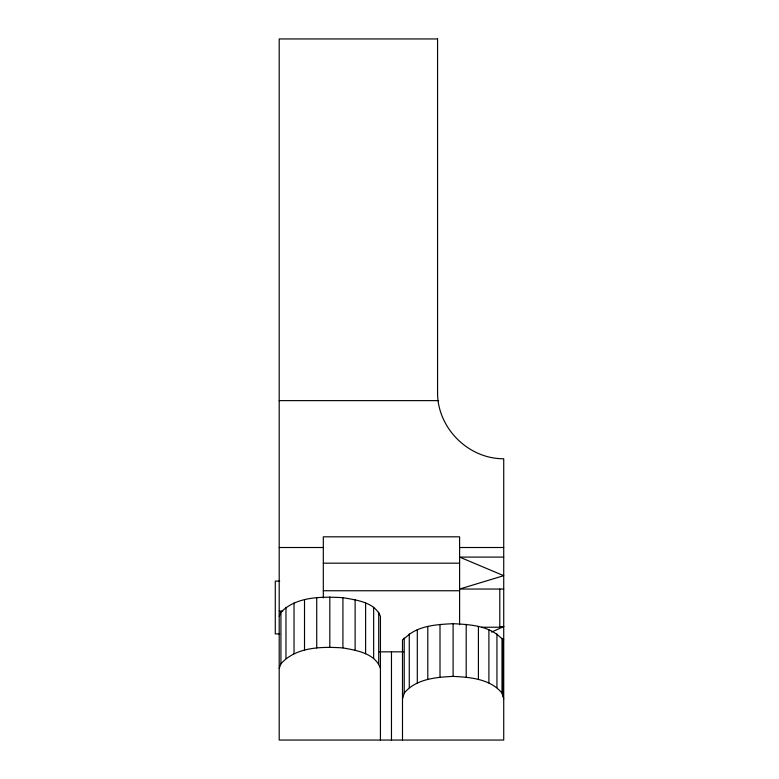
<?xml version="1.0" encoding="UTF-8"?>
<svg xmlns="http://www.w3.org/2000/svg" width="779" height="779" viewBox="0 0 779 779"><rect width="100%" height="100%" fill="white"/><g stroke="black" fill="none" stroke-linecap="round" stroke-linejoin="round"><path stroke-width="1.17" d="M402.49 698.909L404.213 693.086L404.213 638.205L405.265 637.884C417.525 625.498 436.678 624.544 453.105 623.677C469.533 624.544 488.686 625.498 500.946 637.884L503.721 639.9M279.203 668.363L280.927 663.835L280.927 612.206C296.711 596.208 321.97 596.578 342.916 597.668C356.246 600.064 374.65 602.021 380.434 616.345L380.434 740.05M279.203 616.345L280.927 612.206M280.927 663.835C296.001 646.726 321.834 646.531 342.916 647.914C356.597 650.358 375.254 653.357 380.434 668.363M404.213 693.086C415.85 678.928 436.026 677.204 453.105 676.396C470.185 677.204 490.371 678.928 501.997 693.086L503.721 698.909M404.213 638.205L402.49 639.9L402.49 740.05M491.588 632.081L503.721 626.598L500.147 626.598L503.721 626.598M279.203 400.63L438.616 400.63M279.203 547.51L323.314 547.51M459.61 547.51L503.721 547.51M503.721 557.092L459.61 557.092L503.721 575.681L459.61 589.041L503.721 589.041M323.314 563.178L459.61 563.178M279.69 581.105L275.279 581.105L275.279 633.911L279.69 633.911M323.314 590.745L459.61 590.745M279.203 611.116L282.777 611.116M481.578 627.231L499.797 627.231L499.797 589.041M379.295 651.838L403.629 651.838M502.864 639.053L502.864 695.998M501.997 638.205L501.997 693.086M496.944 633.95L496.944 687.653M488.9 629.695L488.9 682.988M478.413 626.423L478.413 679.415M466.202 624.369L466.202 677.165M459.61 624.7L459.61 536.819L323.314 536.819L323.314 597.931M453.105 623.677L453.105 676.396M440.008 624.369L440.008 677.165M427.798 626.423L427.798 679.415M417.31 629.695L417.31 682.988M409.267 633.95L409.267 687.653M391.467 651.838L391.467 740.05M378.711 612.206L378.711 663.835M373.657 607.25L373.657 658.401M365.614 602.995L365.614 653.737M355.127 599.723L355.127 650.163M342.916 597.668L342.916 647.914M329.819 596.967L329.819 647.145M316.722 597.668L316.722 647.914M304.511 599.723L304.511 650.163M294.034 602.995L294.034 653.737M285.981 607.25L285.981 658.401M437.564 38.95L279.203 38.95L279.203 740.05L503.721 740.05L503.721 458.753C468.315 458.977 437.34 428.002 437.564 392.597L437.564 38.95"/></g></svg>
